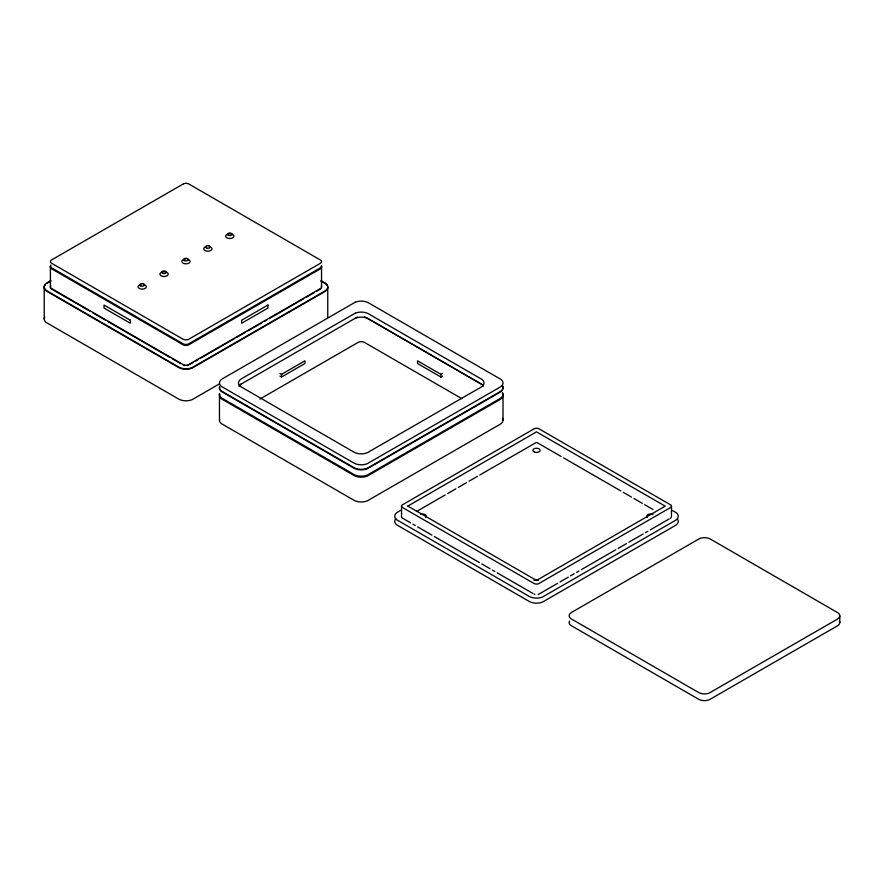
<?xml version="1.0" encoding="UTF-8"?>
<svg xmlns="http://www.w3.org/2000/svg" width="884" height="884" viewBox="0 0 884 884"><rect width="100%" height="100%" fill="white"/><g stroke="black" fill="none" stroke-linecap="round" stroke-linejoin="round"><path stroke-width="1.33" d="M50.808 280.637L47.228 282.703A10.332 5.967 0 0 0 46.167 290.416L178.678 367.026A10.332 5.967 0 0 0 192.049 367.633L324.726 291.134A10.332 5.967 0 0 0 325.776 283.41L321.002 280.648M47.228 283.212L50.808 281.134M189.596 364.562L193.165 362.495M195.541 361.125L197.917 359.755M200.292 358.385L234.768 338.495M237.144 337.124L245.465 332.318M247.84 330.947L262.106 322.715M264.482 321.345L266.858 319.975M269.233 318.605L303.709 298.715M306.085 297.344L314.406 292.538M316.781 291.168L320.351 289.112M219.541 383.822L192.049 399.678A10.332 5.967 0 0 1 178.678 399.071L46.167 322.461A10.332 5.967 0 0 1 44.708 317.113M239.663 384.938L357.379 317.013M279.963 373.391L281.565 374.319L304.936 360.827L304.936 363.523L281.565 377.015L279.963 376.087M259.874 399.082L358.572 342.13A4.542 2.619 0 0 1 364.451 342.406L461.901 398.695M442.519 376.087L440.917 377.015L417.546 363.523L417.546 360.827L440.917 374.319L442.519 373.391M401.347 509.991L397.756 512.057A10.332 5.967 0 0 0 396.706 519.781L529.207 596.391A10.332 5.967 0 0 0 542.577 596.998L675.254 520.499A10.332 5.967 0 0 0 676.315 512.775L671.542 510.013M416.486 511.538L445.149 494.996M447.536 493.615L455.89 488.786M458.277 487.404L466.642 482.587M469.028 481.205L477.382 476.377M479.78 475.006L536.19 442.519M557.583 583.341L538.577 594.313A3.514 2.022 0 0 1 538.102 594.479M559.959 581.97L568.268 577.175M570.644 575.804L574.213 573.749M576.589 572.379L578.965 571.009M581.341 569.639L615.794 549.749M618.17 548.378L626.48 543.583M628.856 542.212L643.121 533.98M645.497 532.61L647.873 531.24M650.248 529.87L669.254 518.908M536.975 442.553L561.119 456.453M364.451 316.594L483.294 385.247M563.506 457.835L620.822 490.918M623.209 492.3L631.563 497.128M633.95 498.51L642.314 503.339M644.701 504.709L653.055 509.538M51.184 288.825L90.389 311.466M92.765 312.848L105.837 320.395M108.213 321.765L169.982 357.456M172.369 358.827L180.679 363.622M410.53 522.775L402.22 517.98A3.514 2.022 0 0 1 401.59 517.096M412.905 524.146L415.281 525.516M417.657 526.897L431.9 535.118M434.276 536.5L479.404 562.556M481.78 563.926L490.09 568.732M492.465 570.103L494.841 571.473M497.217 572.843L532.842 593.418M321.002 281.156L325.776 283.919A10.332 5.967 0 0 1 327.246 285.576M839.8 615.783L839.8 622.524M671.464 506.156L671.464 516.786M503.018 394.341L503.018 420.143M440.917 374.319L440.917 377.015M401.546 506.156L401.546 516.786M327.754 286.913L327.754 317.621M321.555 266.172L321.555 287.422A4.133 2.387 0 0 1 321.511 287.797M281.565 374.319L281.565 377.015M219.464 394.341L219.464 420.143M50.399 266.172L50.399 287.422A4.133 2.387 0 0 0 50.852 288.504M44.2 286.913L44.2 318.958M839.391 621.054A8.265 4.774 0 0 1 837.38 625.894L709.322 699.741A8.265 4.774 0 0 1 698.625 699.255L570.721 625.331A8.265 4.774 0 0 1 569.55 621.054M647.508 517.339A3.613 2.088 0 0 1 648.082 514.521A3.613 2.088 0 0 1 652.989 514.632M533.947 580.401A3.613 2.088 0 0 1 538.632 580.191M420.464 514.422A3.613 2.088 0 0 1 425.138 514.632A3.613 2.088 0 0 1 425.513 517.339M534.908 594.479A3.514 2.022 0 0 1 534.024 594.103M671.089 517.704A3.514 2.022 0 0 1 670.437 518.212M677.774 519.494A10.332 5.967 0 0 1 675.254 525.549L542.577 602.048A10.332 5.967 0 0 1 529.207 601.44L396.706 524.842A10.332 5.967 0 0 1 395.855 518.632M502.51 386.175A10.332 5.967 0 0 1 499.99 392.242L367.313 468.741A10.332 5.967 0 0 1 353.943 468.133L221.442 391.524A10.332 5.967 0 0 1 219.597 387.093M483.526 386.175A10.332 5.967 0 0 0 482.056 384.518L368.54 318.87A10.332 5.967 0 0 0 355.169 318.262M238.956 386.175A10.332 5.967 0 0 1 241.476 383.8M502.51 393.513A10.332 5.967 0 0 1 499.99 399.568L367.313 476.067A10.332 5.967 0 0 1 353.943 475.459L221.442 398.861A10.332 5.967 0 0 1 219.597 394.43M502.51 385.667A10.332 5.967 0 0 1 499.99 391.734L367.313 468.233A10.332 5.967 0 0 1 353.943 467.625L221.442 391.015A10.332 5.967 0 0 1 219.597 386.584M502.51 418.309A10.332 5.967 0 0 1 499.99 424.364L367.313 500.863A10.332 5.967 0 0 1 353.943 500.256L221.442 423.657A10.332 5.967 0 0 1 219.597 419.215M502.51 392.507A10.332 5.967 0 0 1 499.99 398.562L367.313 475.062A10.332 5.967 0 0 1 353.943 474.454L221.442 397.855A10.332 5.967 0 0 1 219.597 393.413M231.067 233.884A4.133 2.387 0 0 1 233.133 237.553A4.133 2.387 0 0 1 226.448 237.553A4.133 2.387 0 0 1 228.514 233.884M229.144 233.796A4.133 2.387 0 0 1 230.437 233.796M209.165 246.537A4.133 2.387 0 0 1 211.232 250.205A4.133 2.387 0 0 1 204.547 250.205A4.133 2.387 0 0 1 206.613 246.537M187.253 259.178A4.133 2.387 0 0 1 189.187 262.946A4.133 2.387 0 0 1 182.402 262.647A4.133 2.387 0 0 1 185.331 259.089M165.949 271.974A4.133 2.387 0 0 1 167.275 275.598A4.133 2.387 0 0 1 160.855 275.598A4.133 2.387 0 0 1 162.192 271.974M162.789 271.83A4.133 2.387 0 0 1 165.341 271.83M143.44 284.482A4.133 2.387 0 0 1 145.506 288.151A4.133 2.387 0 0 1 138.821 288.151A4.133 2.387 0 0 1 140.887 284.482M321.356 266.449A4.133 2.387 0 0 1 320.351 268.869L188.403 345.003A4.133 2.387 0 0 1 183.054 344.76L51.184 268.581A4.133 2.387 0 0 1 50.852 266.106M188.403 365.247A4.133 2.387 0 0 1 187.253 365.578M184.701 365.578A4.133 2.387 0 0 1 183.054 365.004M321.356 265.432A4.133 2.387 0 0 1 320.351 267.863L188.403 343.998A4.133 2.387 0 0 1 183.054 343.754L51.184 267.576A4.133 2.387 0 0 1 50.852 265.089M327.621 286.493A10.332 5.967 0 0 1 324.726 291.643L192.049 368.142A10.332 5.967 0 0 1 178.678 367.534L46.167 290.924A10.332 5.967 0 0 1 45.327 284.714M321.356 286.184A4.133 2.387 0 0 1 320.351 288.604L188.403 364.738A4.133 2.387 0 0 1 183.054 364.495L51.184 288.317A4.133 2.387 0 0 1 50.852 285.83M407.833 506.068L536.511 580.456L665.188 506.156L536.511 431.867L407.833 506.068M183.552 183.795L51.604 259.929A4.133 2.387 0 0 0 51.184 263.023L183.054 339.202A4.133 2.387 0 0 0 188.403 339.445L320.351 263.31A4.133 2.387 0 0 0 320.77 260.216L188.9 184.038A4.133 2.387 0 0 0 183.552 183.795M267.918 305.046L241.619 320.229L241.619 323.257L267.918 308.085L267.918 305.046M355.169 302.251L222.492 378.75A10.332 5.967 0 0 0 221.442 386.463L353.943 463.072A10.332 5.967 0 0 0 367.313 463.68L499.99 387.181A10.332 5.967 0 0 0 501.051 379.457L368.54 302.858A10.332 5.967 0 0 0 355.169 302.251M355.169 313.212L241.476 378.75A10.332 5.967 0 0 0 240.426 386.463L353.943 452.111A10.332 5.967 0 0 0 367.313 452.719L481.007 387.181A10.332 5.967 0 0 0 482.056 379.457L368.54 313.82A10.332 5.967 0 0 0 355.169 313.212M534.444 428.629L402.574 504.72A3.514 2.022 0 0 0 402.22 507.35L534.024 583.484A3.514 2.022 0 0 0 538.577 583.694L670.437 507.593A3.514 2.022 0 0 0 670.801 504.963L538.986 428.828A3.514 2.022 0 0 0 534.444 428.629M699.609 538.555L571.561 612.402A8.265 4.774 0 0 0 570.721 618.579L698.625 692.515A8.265 4.774 0 0 0 709.322 693.001L837.38 619.154A8.265 4.774 0 0 0 838.22 612.977L710.316 539.041A8.265 4.774 0 0 0 699.609 538.555M130.335 320.229L104.036 305.046L104.036 308.085L130.335 323.257L130.335 320.229M228.359 235.321A2.276 1.315 0 0 0 232.039 234.503A2.276 1.315 0 0 0 228.978 233.078A2.276 1.315 0 0 0 228.359 235.321M206.745 248.084A2.276 1.315 0 0 0 210.16 246.945A2.276 1.315 0 0 0 206.745 245.807A2.276 1.315 0 0 0 206.745 248.084M184.546 260.614A2.276 1.315 0 0 0 188.226 259.797A2.276 1.315 0 0 0 185.165 258.371A2.276 1.315 0 0 0 184.546 260.614M162.634 273.267A2.276 1.315 0 0 0 166.314 272.449A2.276 1.315 0 0 0 163.253 271.023A2.276 1.315 0 0 0 162.634 273.267M140.733 285.908A2.276 1.315 0 0 0 144.401 285.101A2.276 1.315 0 0 0 141.352 283.665A2.276 1.315 0 0 0 140.733 285.908M534.698 452.144A3.613 2.088 0 0 0 540.124 450.332A3.613 2.088 0 0 0 534.698 448.531A3.613 2.088 0 0 0 534.698 452.144"/></g></svg>
